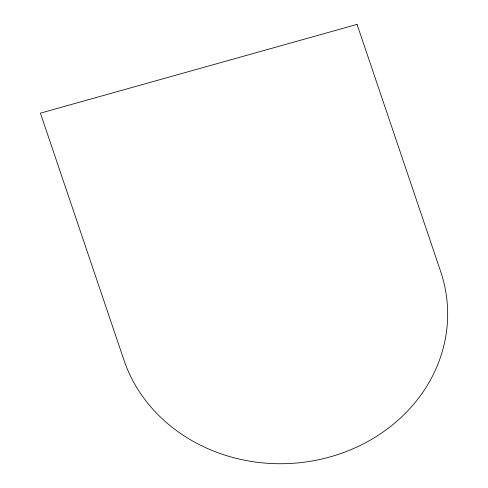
<?xml version="1.0" encoding="UTF-8"?>
<svg xmlns="http://www.w3.org/2000/svg" width="488" height="488" viewBox="0 0 488 488"><rect width="100%" height="100%" fill="white"/><g stroke="black" fill="none" stroke-linecap="round" stroke-linejoin="round"><path stroke-width="0.73" d="M357.064 24.4L40.413 113.155L123.976 360.156A165.414 147.907 -3 0 0 330.047 456.92A165.414 147.907 -3 0 0 440.621 271.401L357.064 24.4"/></g></svg>
